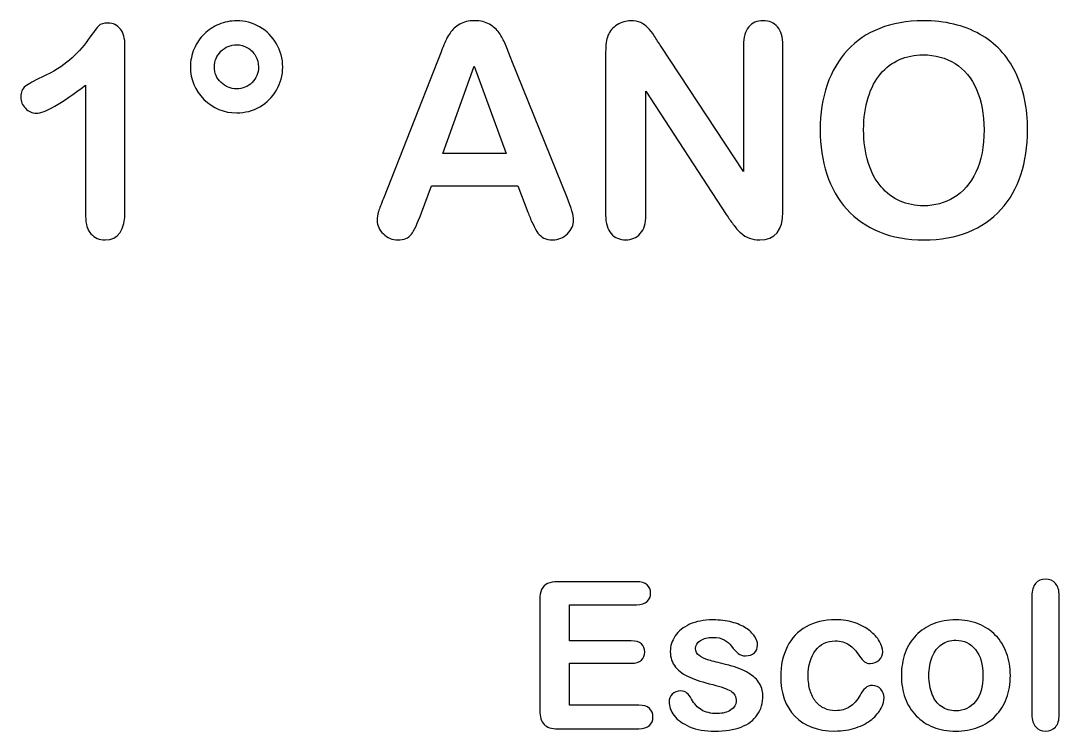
# Model space of a CAD drawing. Header units: millimetres. Extents: x -142 to 129, y -111 to 105.
# Drawn here: x -137.7 to -113.09, y -102.37 to -85.55 of the extents above; entities that cross this region are included whole.
import ezdxf

# ---------------------------------------------------------------- set-up
doc = ezdxf.new("R2010")
doc.units = ezdxf.units.MM
doc.header["$MEASUREMENT"] = 0
doc.layers.add('Layer 1', color=7, linetype='Continuous')

msp = doc.modelspace()

# ---------------------------------------------------------------- linework, layer by layer
at = {"layer": 'Layer 1', "color": 250}
for points, knots in [([(-136.1609, -90.1827), (-136.1609, -90.1827), (-136.1609, -87.0695), (-136.1609, -87.0695), (-136.7405, -87.5136), (-137.1308, -87.7356), (-137.3318, -87.7356), (-137.4277, -87.7356), (-137.513, -87.697), (-137.5866, -87.6211), (-137.6614, -87.5451), (-137.6976, -87.4563), (-137.6976, -87.3558), (-137.6976, -87.2389), (-137.6614, -87.1536), (-137.5889, -87.0987), (-137.5153, -87.0449), (-137.3868, -86.9736), (-137.2021, -86.8872), (-136.9252, -86.7574), (-136.7043, -86.6207), (-136.5395, -86.477), (-136.3736, -86.3332), (-136.2275, -86.172), (-136.0989, -85.9943), (-135.9716, -85.8155), (-135.8874, -85.7068), (-135.8488, -85.6659), (-135.8103, -85.625), (-135.7367, -85.604), (-135.6291, -85.604), (-135.5088, -85.604), (-135.4106, -85.6507), (-135.3382, -85.7442), (-135.2645, -85.8377), (-135.2283, -85.9663), (-135.2283, -86.1311), (-135.2283, -86.1311), (-135.2283, -90.0483), (-135.2283, -90.0483), (-135.2283, -90.5076), (-135.3849, -90.7366), (-135.6981, -90.7366), (-135.8372, -90.7366), (-135.9493, -90.6899), (-136.0335, -90.5964), (-136.1188, -90.5029), (-136.1609, -90.365), (-136.1609, -90.1827)], [0, 0, 0, 0, 0.0625, 0.0625, 0.0625, 0.125, 0.125, 0.125, 0.1875, 0.1875, 0.1875, 0.25, 0.25, 0.25, 0.3125, 0.3125, 0.3125, 0.375, 0.375, 0.375, 0.4375, 0.4375, 0.4375, 0.5, 0.5, 0.5, 0.5625, 0.5625, 0.5625, 0.625, 0.625, 0.625, 0.6875, 0.6875, 0.6875, 0.75, 0.75, 0.75, 0.8125, 0.8125, 0.8125, 0.875, 0.875, 0.875, 0.9375, 0.9375, 0.9375, 1, 1, 1, 1]), ([(-133.6775, -86.6429), (-133.6775, -86.4933), (-133.6483, -86.3484), (-133.5887, -86.2117), (-133.5291, -86.075), (-133.4496, -85.9581), (-133.3503, -85.8611), (-133.251, -85.7641), (-133.1353, -85.6881), (-133.0032, -85.6321), (-132.8711, -85.576), (-132.7297, -85.5479), (-132.5813, -85.5479), (-132.3873, -85.5479), (-132.2062, -85.5958), (-132.0379, -85.6928), (-131.8685, -85.7898), (-131.7352, -85.923), (-131.6371, -86.0925), (-131.5389, -86.2608), (-131.4898, -86.4443), (-131.4898, -86.6429), (-131.4898, -86.8392), (-131.5389, -87.0216), (-131.6371, -87.1898), (-131.7352, -87.357), (-131.8673, -87.489), (-132.0344, -87.5848), (-132.2004, -87.6807), (-132.3838, -87.7286), (-132.5813, -87.7286), (-132.8828, -87.7286), (-133.1411, -87.6222), (-133.3561, -87.4107), (-133.57, -87.198), (-133.6775, -86.9421), (-133.6775, -86.6429)], [0, 0, 0, 0, 0.0833333, 0.0833333, 0.0833333, 0.1666667, 0.1666667, 0.1666667, 0.25, 0.25, 0.25, 0.3333333, 0.3333333, 0.3333333, 0.4166667, 0.4166667, 0.4166667, 0.5, 0.5, 0.5, 0.5833333, 0.5833333, 0.5833333, 0.6666667, 0.6666667, 0.6666667, 0.75, 0.75, 0.75, 0.8333333, 0.8333333, 0.8333333, 0.9166667, 0.9166667, 0.9166667, 1, 1, 1, 1]), ([(-125.6828, -90.0834), (-125.6828, -90.0834), (-125.9224, -89.4535), (-125.9224, -89.4535), (-125.9224, -89.4535), (-127.9628, -89.4535), (-127.9628, -89.4535), (-127.9628, -89.4535), (-128.2024, -90.0962), (-128.2024, -90.0962), (-128.2959, -90.3475), (-128.3753, -90.5169), (-128.4419, -90.6046), (-128.5074, -90.6922), (-128.6161, -90.7366), (-128.7668, -90.7366), (-128.8942, -90.7366), (-129.0076, -90.6899), (-129.1057, -90.5964), (-129.2039, -90.5029), (-129.253, -90.3966), (-129.253, -90.2785), (-129.253, -90.2096), (-129.2413, -90.1383), (-129.2191, -90.0658), (-129.1957, -89.9922), (-129.1583, -89.8917), (-129.1057, -89.7608), (-129.1057, -89.7608), (-127.8226, -86.5027), (-127.8226, -86.5027), (-127.7852, -86.4092), (-127.7419, -86.297), (-127.6905, -86.1661), (-127.6391, -86.0341), (-127.5842, -85.9254), (-127.5257, -85.8389), (-127.4673, -85.7524), (-127.3913, -85.6823), (-127.2967, -85.6285), (-127.202, -85.5748), (-127.0852, -85.5479), (-126.9461, -85.5479), (-126.8035, -85.5479), (-126.6855, -85.5748), (-126.5908, -85.6285), (-126.4962, -85.6823), (-126.4202, -85.7513), (-126.3618, -85.8354), (-126.3034, -85.9195), (-126.2543, -86.0107), (-126.2145, -86.1077), (-126.1748, -86.2047), (-126.1234, -86.3344), (-126.0626, -86.4957), (-126.0626, -86.4957), (-124.7514, -89.734), (-124.7514, -89.734), (-124.6486, -89.9805), (-124.5971, -90.1593), (-124.5971, -90.2715), (-124.5971, -90.3872), (-124.6451, -90.4947), (-124.7421, -90.5917), (-124.8391, -90.6887), (-124.9571, -90.7366), (-125.0938, -90.7366), (-125.1733, -90.7366), (-125.2422, -90.7226), (-125.2995, -90.6934), (-125.3556, -90.6654), (-125.4035, -90.6268), (-125.4432, -90.5777), (-125.4818, -90.5286), (-125.5227, -90.4527), (-125.5671, -90.3522), (-125.6127, -90.2505), (-125.6501, -90.1605), (-125.6828, -90.0834)], [0, 0, 0, 0, 0.0384615, 0.0384615, 0.0384615, 0.0769231, 0.0769231, 0.0769231, 0.1153846, 0.1153846, 0.1153846, 0.1538462, 0.1538462, 0.1538462, 0.1923077, 0.1923077, 0.1923077, 0.2307692, 0.2307692, 0.2307692, 0.2692308, 0.2692308, 0.2692308, 0.3076923, 0.3076923, 0.3076923, 0.3461538, 0.3461538, 0.3461538, 0.3846154, 0.3846154, 0.3846154, 0.4230769, 0.4230769, 0.4230769, 0.4615385, 0.4615385, 0.4615385, 0.5, 0.5, 0.5, 0.5384615, 0.5384615, 0.5384615, 0.5769231, 0.5769231, 0.5769231, 0.6153846, 0.6153846, 0.6153846, 0.6538462, 0.6538462, 0.6538462, 0.6923077, 0.6923077, 0.6923077, 0.7307692, 0.7307692, 0.7307692, 0.7692308, 0.7692308, 0.7692308, 0.8076923, 0.8076923, 0.8076923, 0.8461538, 0.8461538, 0.8461538, 0.8846154, 0.8846154, 0.8846154, 0.9230769, 0.9230769, 0.9230769, 0.9615385, 0.9615385, 0.9615385, 1, 1, 1, 1]), ([(-122.5251, -86.1579), (-122.5251, -86.1579), (-120.5712, -89.1169), (-120.5712, -89.1169), (-120.5712, -89.1169), (-120.5712, -86.1299), (-120.5712, -86.1299), (-120.5712, -85.9359), (-120.5291, -85.791), (-120.4461, -85.694), (-120.3631, -85.597), (-120.251, -85.5479), (-120.1095, -85.5479), (-119.9646, -85.5479), (-119.8489, -85.5958), (-119.7648, -85.6928), (-119.6807, -85.7898), (-119.6386, -85.9359), (-119.6386, -86.1299), (-119.6386, -86.1299), (-119.6386, -90.0764), (-119.6386, -90.0764), (-119.6386, -90.5169), (-119.8209, -90.7366), (-120.1855, -90.7366), (-120.2767, -90.7366), (-120.3585, -90.7238), (-120.4321, -90.6969), (-120.5045, -90.6712), (-120.5735, -90.6291), (-120.6366, -90.573), (-120.7009, -90.5158), (-120.7593, -90.4492), (-120.8142, -90.372), (-120.8692, -90.2961), (-120.9241, -90.2178), (-120.979, -90.1383), (-120.979, -90.1383), (-122.8851, -87.2167), (-122.8851, -87.2167), (-122.8851, -87.2167), (-122.8851, -90.1547), (-122.8851, -90.1547), (-122.8851, -90.3463), (-122.9295, -90.4912), (-123.0183, -90.5894), (-123.1083, -90.6876), (-123.2228, -90.7366), (-123.3619, -90.7366), (-123.5056, -90.7366), (-123.6213, -90.6876), (-123.7078, -90.5882), (-123.7954, -90.4889), (-123.8387, -90.344), (-123.8387, -90.1547), (-123.8387, -90.1547), (-123.8387, -86.2841), (-123.8387, -86.2841), (-123.8387, -86.1194), (-123.82, -85.9908), (-123.7837, -85.8973), (-123.7405, -85.7945), (-123.668, -85.7103), (-123.5675, -85.6449), (-123.467, -85.5806), (-123.3583, -85.5479), (-123.2427, -85.5479), (-123.1503, -85.5479), (-123.072, -85.5631), (-123.0078, -85.5923), (-122.9423, -85.6227), (-122.8851, -85.6624), (-122.836, -85.7127), (-122.7869, -85.7629), (-122.7366, -85.8272), (-122.6852, -85.9078), (-122.6338, -85.9873), (-122.58, -86.0703), (-122.5251, -86.1579)], [0, 0, 0, 0, 0.0384615, 0.0384615, 0.0384615, 0.0769231, 0.0769231, 0.0769231, 0.1153846, 0.1153846, 0.1153846, 0.1538462, 0.1538462, 0.1538462, 0.1923077, 0.1923077, 0.1923077, 0.2307692, 0.2307692, 0.2307692, 0.2692308, 0.2692308, 0.2692308, 0.3076923, 0.3076923, 0.3076923, 0.3461538, 0.3461538, 0.3461538, 0.3846154, 0.3846154, 0.3846154, 0.4230769, 0.4230769, 0.4230769, 0.4615385, 0.4615385, 0.4615385, 0.5, 0.5, 0.5, 0.5384615, 0.5384615, 0.5384615, 0.5769231, 0.5769231, 0.5769231, 0.6153846, 0.6153846, 0.6153846, 0.6538462, 0.6538462, 0.6538462, 0.6923077, 0.6923077, 0.6923077, 0.7307692, 0.7307692, 0.7307692, 0.7692308, 0.7692308, 0.7692308, 0.8076923, 0.8076923, 0.8076923, 0.8461538, 0.8461538, 0.8461538, 0.8846154, 0.8846154, 0.8846154, 0.9230769, 0.9230769, 0.9230769, 0.9615385, 0.9615385, 0.9615385, 1, 1, 1, 1]), ([(-116.3162, -85.5479), (-115.795, -85.5479), (-115.3485, -85.6531), (-114.9757, -85.8646), (-114.6029, -86.075), (-114.3201, -86.3753), (-114.1285, -86.7645), (-113.9368, -87.1536), (-113.841, -87.6105), (-113.841, -88.1353), (-113.841, -88.5233), (-113.8936, -88.8762), (-113.9988, -89.1929), (-114.1039, -89.5107), (-114.2605, -89.7854), (-114.4709, -90.0179), (-114.6812, -90.2505), (-114.9383, -90.4281), (-115.2445, -90.552), (-115.5507, -90.6747), (-115.9001, -90.7366), (-116.2951, -90.7366), (-116.6878, -90.7366), (-117.0395, -90.6735), (-117.3492, -90.5462), (-117.6601, -90.4199), (-117.9184, -90.2411), (-118.1264, -90.0109), (-118.3344, -89.7807), (-118.491, -89.5037), (-118.5973, -89.1789), (-118.7037, -88.8551), (-118.7563, -88.5046), (-118.7563, -88.1283), (-118.7563, -87.7426), (-118.7013, -87.3897), (-118.5903, -87.0671), (-118.4793, -86.7458), (-118.3192, -86.4723), (-118.1088, -86.2456), (-117.8997, -86.02), (-117.6437, -85.8471), (-117.3422, -85.7279), (-117.0419, -85.6075), (-116.6995, -85.5479), (-116.3162, -85.5479)], [0, 0, 0, 0, 0.0666667, 0.0666667, 0.0666667, 0.1333333, 0.1333333, 0.1333333, 0.2, 0.2, 0.2, 0.2666667, 0.2666667, 0.2666667, 0.3333333, 0.3333333, 0.3333333, 0.4, 0.4, 0.4, 0.4666667, 0.4666667, 0.4666667, 0.5333333, 0.5333333, 0.5333333, 0.6, 0.6, 0.6, 0.6666667, 0.6666667, 0.6666667, 0.7333333, 0.7333333, 0.7333333, 0.8, 0.8, 0.8, 0.8666667, 0.8666667, 0.8666667, 0.9333333, 0.9333333, 0.9333333, 1, 1, 1, 1]), ([(-133.1095, -86.6429), (-133.1095, -86.7878), (-133.057, -86.9094), (-132.9518, -87.0099), (-132.8466, -87.1104), (-132.7239, -87.1606), (-132.5825, -87.1606), (-132.4399, -87.1606), (-132.3184, -87.1104), (-132.2167, -87.011), (-132.115, -86.9117), (-132.0648, -86.789), (-132.0648, -86.6429), (-132.0648, -86.5448), (-132.0882, -86.4559), (-132.1349, -86.3765), (-132.1817, -86.2958), (-132.2459, -86.2327), (-132.3266, -86.186), (-132.4084, -86.1392), (-132.4925, -86.1159), (-132.5825, -86.1159), (-132.7262, -86.1159), (-132.8501, -86.1673), (-132.9541, -86.2713), (-133.0581, -86.3753), (-133.1095, -86.4992), (-133.1095, -86.6429)], [0, 0, 0, 0, 0.1111111, 0.1111111, 0.1111111, 0.2222222, 0.2222222, 0.2222222, 0.3333333, 0.3333333, 0.3333333, 0.4444444, 0.4444444, 0.4444444, 0.5555556, 0.5555556, 0.5555556, 0.6666667, 0.6666667, 0.6666667, 0.7777778, 0.7777778, 0.7777778, 0.8888889, 0.8888889, 0.8888889, 1, 1, 1, 1]), ([(-114.8717, -88.1283), (-114.8717, -87.7613), (-114.9313, -87.4423), (-115.0494, -87.1723), (-115.1686, -86.9035), (-115.338, -86.7002), (-115.5577, -86.5611), (-115.7774, -86.4232), (-116.031, -86.3543), (-116.3162, -86.3543), (-116.5183, -86.3543), (-116.7065, -86.3928), (-116.8783, -86.4688), (-117.0512, -86.5459), (-117.1996, -86.6569), (-117.3235, -86.803), (-117.4474, -86.9491), (-117.5456, -87.1361), (-117.618, -87.3628), (-117.6893, -87.5907), (-117.7255, -87.8454), (-117.7255, -88.1283), (-117.7255, -88.4146), (-117.6893, -88.6717), (-117.618, -88.9031), (-117.5456, -89.1333), (-117.4439, -89.3249), (-117.313, -89.4769), (-117.1821, -89.6288), (-117.0314, -89.7421), (-116.8619, -89.8169), (-116.6913, -89.8929), (-116.5055, -89.9303), (-116.3021, -89.9303), (-116.0415, -89.9303), (-115.8031, -89.8648), (-115.5846, -89.7351), (-115.3672, -89.6054), (-115.1943, -89.4044), (-115.0646, -89.1321), (-114.936, -88.861), (-114.8717, -88.5256), (-114.8717, -88.1283)], [0, 0, 0, 0, 0.0714286, 0.0714286, 0.0714286, 0.1428571, 0.1428571, 0.1428571, 0.2142857, 0.2142857, 0.2142857, 0.2857143, 0.2857143, 0.2857143, 0.3571429, 0.3571429, 0.3571429, 0.4285714, 0.4285714, 0.4285714, 0.5, 0.5, 0.5, 0.5714286, 0.5714286, 0.5714286, 0.6428571, 0.6428571, 0.6428571, 0.7142857, 0.7142857, 0.7142857, 0.7857143, 0.7857143, 0.7857143, 0.8571429, 0.8571429, 0.8571429, 0.9285714, 0.9285714, 0.9285714, 1, 1, 1, 1]), ([(-127.6952, -88.6892), (-127.6952, -88.6892), (-126.1958, -88.6892), (-126.1958, -88.6892), (-126.1958, -88.6892), (-126.9519, -86.6207), (-126.9519, -86.6207), (-126.9519, -86.6207), (-127.6952, -88.6892), (-127.6952, -88.6892)], [0, 0, 0, 0, 0.3333333, 0.3333333, 0.3333333, 0.6666667, 0.6666667, 0.6666667, 1, 1, 1, 1]), ([(-123.1063, -99.3787), (-123.1063, -99.3787), (-124.6949, -99.3787), (-124.6949, -99.3787), (-124.6949, -99.3787), (-124.6949, -100.2347), (-124.6949, -100.2347), (-124.6949, -100.2347), (-123.2319, -100.2347), (-123.2319, -100.2347), (-123.1241, -100.2347), (-123.0439, -100.259), (-122.9912, -100.3068), (-122.9377, -100.3546), (-122.9117, -100.4186), (-122.9117, -100.4973), (-122.9117, -100.5759), (-122.9377, -100.6407), (-122.9895, -100.6902), (-123.0422, -100.7396), (-123.1225, -100.7647), (-123.2319, -100.7647), (-123.2319, -100.7647), (-124.6949, -100.7647), (-124.6949, -100.7647), (-124.6949, -100.7647), (-124.6949, -101.7568), (-124.6949, -101.7568), (-124.6949, -101.7568), (-123.052, -101.7568), (-123.052, -101.7568), (-122.9409, -101.7568), (-122.8574, -101.7828), (-122.8015, -101.8338), (-122.7448, -101.8849), (-122.7164, -101.9538), (-122.7164, -102.0389), (-122.7164, -102.1208), (-122.7448, -102.188), (-122.8015, -102.2391), (-122.8574, -102.2902), (-122.9409, -102.3161), (-123.052, -102.3161), (-123.052, -102.3161), (-124.9681, -102.3161), (-124.9681, -102.3161), (-125.1212, -102.3161), (-125.2315, -102.2821), (-125.2988, -102.214), (-125.366, -102.1459), (-125.4001, -102.0357), (-125.4001, -101.8841), (-125.4001, -101.8841), (-125.4001, -99.2661), (-125.4001, -99.2661), (-125.4001, -99.1647), (-125.3847, -99.0821), (-125.3547, -99.018), (-125.3247, -98.954), (-125.2777, -98.907), (-125.2136, -98.8778), (-125.1496, -98.8486), (-125.0678, -98.834), (-124.9681, -98.834), (-124.9681, -98.834), (-123.1063, -98.834), (-123.1063, -98.834), (-122.9936, -98.834), (-122.9101, -98.8592), (-122.8558, -98.9086), (-122.8015, -98.9589), (-122.7739, -99.0245), (-122.7739, -99.1048), (-122.7739, -99.1874), (-122.8015, -99.2539), (-122.8558, -99.3042), (-122.9101, -99.3536), (-122.9936, -99.3787), (-123.1063, -99.3787)], [0, 0, 0, 0, 0.0384615, 0.0384615, 0.0384615, 0.0769231, 0.0769231, 0.0769231, 0.1153846, 0.1153846, 0.1153846, 0.1538462, 0.1538462, 0.1538462, 0.1923077, 0.1923077, 0.1923077, 0.2307692, 0.2307692, 0.2307692, 0.2692308, 0.2692308, 0.2692308, 0.3076923, 0.3076923, 0.3076923, 0.3461538, 0.3461538, 0.3461538, 0.3846154, 0.3846154, 0.3846154, 0.4230769, 0.4230769, 0.4230769, 0.4615385, 0.4615385, 0.4615385, 0.5, 0.5, 0.5, 0.5384615, 0.5384615, 0.5384615, 0.5769231, 0.5769231, 0.5769231, 0.6153846, 0.6153846, 0.6153846, 0.6538462, 0.6538462, 0.6538462, 0.6923077, 0.6923077, 0.6923077, 0.7307692, 0.7307692, 0.7307692, 0.7692308, 0.7692308, 0.7692308, 0.8076923, 0.8076923, 0.8076923, 0.8461538, 0.8461538, 0.8461538, 0.8846154, 0.8846154, 0.8846154, 0.9230769, 0.9230769, 0.9230769, 0.9615385, 0.9615385, 0.9615385, 1, 1, 1, 1]), ([(-113.7371, -101.9805), (-113.7371, -101.9805), (-113.7371, -99.1696), (-113.7371, -99.1696), (-113.7371, -99.0399), (-113.708, -98.9418), (-113.6504, -98.8754), (-113.5929, -98.8089), (-113.5151, -98.7757), (-113.417, -98.7757), (-113.3197, -98.7757), (-113.2403, -98.8089), (-113.1803, -98.8746), (-113.1203, -98.9402), (-113.0903, -99.0383), (-113.0903, -99.1696), (-113.0903, -99.1696), (-113.0903, -101.9805), (-113.0903, -101.9805), (-113.0903, -102.1118), (-113.1211, -102.2099), (-113.1819, -102.2756), (-113.2427, -102.3412), (-113.3213, -102.3745), (-113.417, -102.3745), (-113.5118, -102.3745), (-113.5888, -102.3404), (-113.648, -102.2723), (-113.7071, -102.2042), (-113.7371, -102.107), (-113.7371, -101.9805)], [0, 0, 0, 0, 0.1, 0.1, 0.1, 0.2, 0.2, 0.2, 0.3, 0.3, 0.3, 0.4, 0.4, 0.4, 0.5, 0.5, 0.5, 0.6, 0.6, 0.6, 0.7, 0.7, 0.7, 0.8, 0.8, 0.8, 0.9, 0.9, 0.9, 1, 1, 1, 1]), ([(-120.1137, -101.5283), (-120.1137, -101.7066), (-120.1575, -101.8598), (-120.2442, -101.987), (-120.3309, -102.1143), (-120.4598, -102.2107), (-120.63, -102.2764), (-120.8002, -102.342), (-121.0069, -102.3745), (-121.2509, -102.3745), (-121.4835, -102.3745), (-121.6829, -102.3388), (-121.8491, -102.2675), (-122.0152, -102.197), (-122.1376, -102.1078), (-122.2171, -102.0008), (-122.2957, -101.8946), (-122.3354, -101.7876), (-122.3354, -101.6798), (-122.3354, -101.6085), (-122.3103, -101.5477), (-122.2592, -101.4975), (-122.209, -101.4464), (-122.1449, -101.4213), (-122.0671, -101.4213), (-121.999, -101.4213), (-121.9472, -101.4383), (-121.9107, -101.4715), (-121.8742, -101.5048), (-121.8394, -101.551), (-121.8061, -101.6117), (-121.7397, -101.7268), (-121.6602, -101.8136), (-121.5678, -101.8703), (-121.4754, -101.9279), (-121.349, -101.9562), (-121.1893, -101.9562), (-121.0596, -101.9562), (-120.9534, -101.927), (-120.8708, -101.8695), (-120.7873, -101.8119), (-120.7459, -101.7455), (-120.7459, -101.6709), (-120.7459, -101.5566), (-120.7889, -101.474), (-120.8748, -101.4213), (-120.9615, -101.3694), (-121.1034, -101.3191), (-121.3012, -101.2713), (-121.5241, -101.2162), (-121.7056, -101.1578), (-121.8458, -101.0971), (-121.9852, -101.0363), (-122.0971, -100.9552), (-122.1814, -100.8555), (-122.2649, -100.7558), (-122.307, -100.6326), (-122.307, -100.4875), (-122.307, -100.357), (-122.2681, -100.2347), (-122.1911, -100.1187), (-122.1133, -100.0028), (-121.999, -99.9112), (-121.8475, -99.8424), (-121.6967, -99.7735), (-121.5143, -99.7386), (-121.3003, -99.7386), (-121.1326, -99.7386), (-120.9818, -99.7556), (-120.8489, -99.7905), (-120.7151, -99.8253), (-120.6033, -99.8723), (-120.5141, -99.9307), (-120.4242, -99.9899), (-120.3561, -100.0547), (-120.3099, -100.126), (-120.2629, -100.1974), (-120.2394, -100.2663), (-120.2394, -100.3352), (-120.2394, -100.4089), (-120.2645, -100.4705), (-120.3147, -100.5175), (-120.3642, -100.5653), (-120.4355, -100.5889), (-120.5271, -100.5889), (-120.5936, -100.5889), (-120.6503, -100.5702), (-120.6973, -100.5321), (-120.7435, -100.494), (-120.797, -100.4373), (-120.8578, -100.3611), (-120.9064, -100.2979), (-120.964, -100.2468), (-121.0304, -100.2087), (-121.0969, -100.1706), (-121.1869, -100.152), (-121.3012, -100.152), (-121.4179, -100.152), (-121.5151, -100.1771), (-121.5929, -100.2265), (-121.67, -100.2768), (-121.7089, -100.3392), (-121.7089, -100.4138), (-121.7089, -100.4819), (-121.6805, -100.5378), (-121.6238, -100.5807), (-121.5662, -100.6245), (-121.49, -100.661), (-121.3936, -100.6894), (-121.2971, -100.7177), (-121.1642, -100.7526), (-120.9948, -100.7939), (-120.7938, -100.8426), (-120.6292, -100.9017), (-120.502, -100.9698), (-120.3747, -101.0379), (-120.2783, -101.1181), (-120.2126, -101.2113), (-120.147, -101.3037), (-120.1137, -101.4091), (-120.1137, -101.5283)], [0, 0, 0, 0, 0.025, 0.025, 0.025, 0.05, 0.05, 0.05, 0.075, 0.075, 0.075, 0.1, 0.1, 0.1, 0.125, 0.125, 0.125, 0.15, 0.15, 0.15, 0.175, 0.175, 0.175, 0.2, 0.2, 0.2, 0.225, 0.225, 0.225, 0.25, 0.25, 0.25, 0.275, 0.275, 0.275, 0.3, 0.3, 0.3, 0.325, 0.325, 0.325, 0.35, 0.35, 0.35, 0.375, 0.375, 0.375, 0.4, 0.4, 0.4, 0.425, 0.425, 0.425, 0.45, 0.45, 0.45, 0.475, 0.475, 0.475, 0.5, 0.5, 0.5, 0.525, 0.525, 0.525, 0.55, 0.55, 0.55, 0.575, 0.575, 0.575, 0.6, 0.6, 0.6, 0.625, 0.625, 0.625, 0.65, 0.65, 0.65, 0.675, 0.675, 0.675, 0.7, 0.7, 0.7, 0.725, 0.725, 0.725, 0.75, 0.75, 0.75, 0.775, 0.775, 0.775, 0.8, 0.8, 0.8, 0.825, 0.825, 0.825, 0.85, 0.85, 0.85, 0.875, 0.875, 0.875, 0.9, 0.9, 0.9, 0.925, 0.925, 0.925, 0.95, 0.95, 0.95, 0.975, 0.975, 0.975, 1, 1, 1, 1]), ([(-117.2387, -101.5728), (-117.2387, -101.6531), (-117.263, -101.7398), (-117.3117, -101.8314), (-117.3595, -101.923), (-117.4332, -102.0105), (-117.5321, -102.0932), (-117.631, -102.1759), (-117.7558, -102.2432), (-117.9066, -102.2934), (-118.0565, -102.3445), (-118.2259, -102.3696), (-118.4148, -102.3696), (-118.8152, -102.3696), (-119.1281, -102.2529), (-119.3526, -102.0194), (-119.5779, -101.786), (-119.6906, -101.4731), (-119.6906, -101.08), (-119.6906, -100.8142), (-119.6387, -100.5791), (-119.5358, -100.3749), (-119.4328, -100.1706), (-119.2837, -100.0126), (-119.0892, -99.9015), (-118.8938, -99.7897), (-118.6612, -99.7337), (-118.3905, -99.7337), (-118.2227, -99.7337), (-118.0687, -99.7581), (-117.9285, -99.8075), (-117.7891, -99.8569), (-117.6699, -99.9202), (-117.5727, -99.998), (-117.4754, -100.0758), (-117.4008, -100.1585), (-117.3498, -100.246), (-117.2979, -100.3343), (-117.272, -100.4162), (-117.272, -100.4924), (-117.272, -100.5702), (-117.3011, -100.6359), (-117.3587, -100.6902), (-117.417, -100.7437), (-117.4867, -100.7704), (-117.5694, -100.7704), (-117.6229, -100.7704), (-117.6675, -100.7566), (-117.7032, -100.7291), (-117.7388, -100.7015), (-117.7785, -100.6569), (-117.8231, -100.5953), (-117.9025, -100.4754), (-117.9852, -100.3846), (-118.0711, -100.3246), (-118.1579, -100.2646), (-118.2673, -100.2347), (-118.4002, -100.2347), (-118.5915, -100.2347), (-118.7463, -100.3092), (-118.863, -100.4592), (-118.9806, -100.6083), (-119.0389, -100.8126), (-119.0389, -101.0719), (-119.0389, -101.1935), (-119.0235, -101.3054), (-118.9935, -101.4075), (-118.9635, -101.5096), (-118.9206, -101.5972), (-118.863, -101.6685), (-118.8063, -101.7406), (-118.7374, -101.7949), (-118.6563, -101.8322), (-118.5761, -101.8695), (-118.4869, -101.8881), (-118.3905, -101.8881), (-118.2608, -101.8881), (-118.1498, -101.8581), (-118.0574, -101.7982), (-117.9641, -101.7382), (-117.8823, -101.6458), (-117.811, -101.5226), (-117.7721, -101.4496), (-117.7291, -101.3929), (-117.6829, -101.3524), (-117.6375, -101.311), (-117.5808, -101.29), (-117.5143, -101.29), (-117.4349, -101.29), (-117.3692, -101.3208), (-117.3173, -101.3807), (-117.2655, -101.4407), (-117.2387, -101.5048), (-117.2387, -101.5728)], [0, 0, 0, 0, 0.0322581, 0.0322581, 0.0322581, 0.0645161, 0.0645161, 0.0645161, 0.0967742, 0.0967742, 0.0967742, 0.1290323, 0.1290323, 0.1290323, 0.1612903, 0.1612903, 0.1612903, 0.1935484, 0.1935484, 0.1935484, 0.2258065, 0.2258065, 0.2258065, 0.2580645, 0.2580645, 0.2580645, 0.2903226, 0.2903226, 0.2903226, 0.3225806, 0.3225806, 0.3225806, 0.3548387, 0.3548387, 0.3548387, 0.3870968, 0.3870968, 0.3870968, 0.4193548, 0.4193548, 0.4193548, 0.4516129, 0.4516129, 0.4516129, 0.483871, 0.483871, 0.483871, 0.516129, 0.516129, 0.516129, 0.5483871, 0.5483871, 0.5483871, 0.5806452, 0.5806452, 0.5806452, 0.6129032, 0.6129032, 0.6129032, 0.6451613, 0.6451613, 0.6451613, 0.6774194, 0.6774194, 0.6774194, 0.7096774, 0.7096774, 0.7096774, 0.7419355, 0.7419355, 0.7419355, 0.7741935, 0.7741935, 0.7741935, 0.8064516, 0.8064516, 0.8064516, 0.8387097, 0.8387097, 0.8387097, 0.8709677, 0.8709677, 0.8709677, 0.9032258, 0.9032258, 0.9032258, 0.9354839, 0.9354839, 0.9354839, 0.9677419, 0.9677419, 0.9677419, 1, 1, 1, 1]), ([(-114.2478, -101.0573), (-114.2478, -101.2511), (-114.2778, -101.4286), (-114.3378, -101.5915), (-114.3986, -101.7544), (-114.4853, -101.8946), (-114.5996, -102.0113), (-114.713, -102.1289), (-114.85, -102.218), (-115.0081, -102.2804), (-115.1661, -102.3428), (-115.3445, -102.3745), (-115.5422, -102.3745), (-115.7392, -102.3745), (-115.9159, -102.3428), (-116.0723, -102.2796), (-116.2287, -102.2164), (-116.3649, -102.1256), (-116.48, -102.0073), (-116.5943, -101.8898), (-116.6818, -101.7503), (-116.741, -101.5899), (-116.8002, -101.4286), (-116.8302, -101.2511), (-116.8302, -101.0565), (-116.8302, -100.8604), (-116.8002, -100.6804), (-116.7402, -100.5175), (-116.6794, -100.3546), (-116.5935, -100.2152), (-116.4808, -100.0993), (-116.3682, -99.9842), (-116.232, -99.895), (-116.0723, -99.8326), (-115.9126, -99.7702), (-115.7359, -99.7386), (-115.5422, -99.7386), (-115.3461, -99.7386), (-115.1678, -99.7702), (-115.0081, -99.8334), (-114.8484, -99.8967), (-114.7114, -99.9874), (-114.5971, -100.105), (-114.4829, -100.2217), (-114.3961, -100.3611), (-114.337, -100.5232), (-114.2778, -100.6845), (-114.2478, -100.8628), (-114.2478, -101.0573)], [0, 0, 0, 0, 0.0625, 0.0625, 0.0625, 0.125, 0.125, 0.125, 0.1875, 0.1875, 0.1875, 0.25, 0.25, 0.25, 0.3125, 0.3125, 0.3125, 0.375, 0.375, 0.375, 0.4375, 0.4375, 0.4375, 0.5, 0.5, 0.5, 0.5625, 0.5625, 0.5625, 0.625, 0.625, 0.625, 0.6875, 0.6875, 0.6875, 0.75, 0.75, 0.75, 0.8125, 0.8125, 0.8125, 0.875, 0.875, 0.875, 0.9375, 0.9375, 0.9375, 1, 1, 1, 1]), ([(-114.8995, -101.0573), (-114.8995, -100.7931), (-114.9578, -100.588), (-115.0737, -100.4405), (-115.1905, -100.2938), (-115.3461, -100.2201), (-115.5422, -100.2201), (-115.6695, -100.2201), (-115.7805, -100.2525), (-115.877, -100.3181), (-115.9734, -100.3838), (-116.048, -100.4811), (-116.0999, -100.6091), (-116.1526, -100.7372), (-116.1785, -100.8871), (-116.1785, -101.0573), (-116.1785, -101.2267), (-116.1526, -101.3751), (-116.1015, -101.5015), (-116.0496, -101.628), (-115.9767, -101.7252), (-115.881, -101.7925), (-115.7854, -101.8598), (-115.6719, -101.893), (-115.5422, -101.893), (-115.3461, -101.893), (-115.1905, -101.8192), (-115.0737, -101.6709), (-114.9578, -101.5234), (-114.8995, -101.3183), (-114.8995, -101.0573)], [0, 0, 0, 0, 0.1, 0.1, 0.1, 0.2, 0.2, 0.2, 0.3, 0.3, 0.3, 0.4, 0.4, 0.4, 0.5, 0.5, 0.5, 0.6, 0.6, 0.6, 0.7, 0.7, 0.7, 0.8, 0.8, 0.8, 0.9, 0.9, 0.9, 1, 1, 1, 1])]:
    msp.add_open_spline(points, degree=3, knots=knots, dxfattribs=at)

doc.saveas('drawing.dxf')
